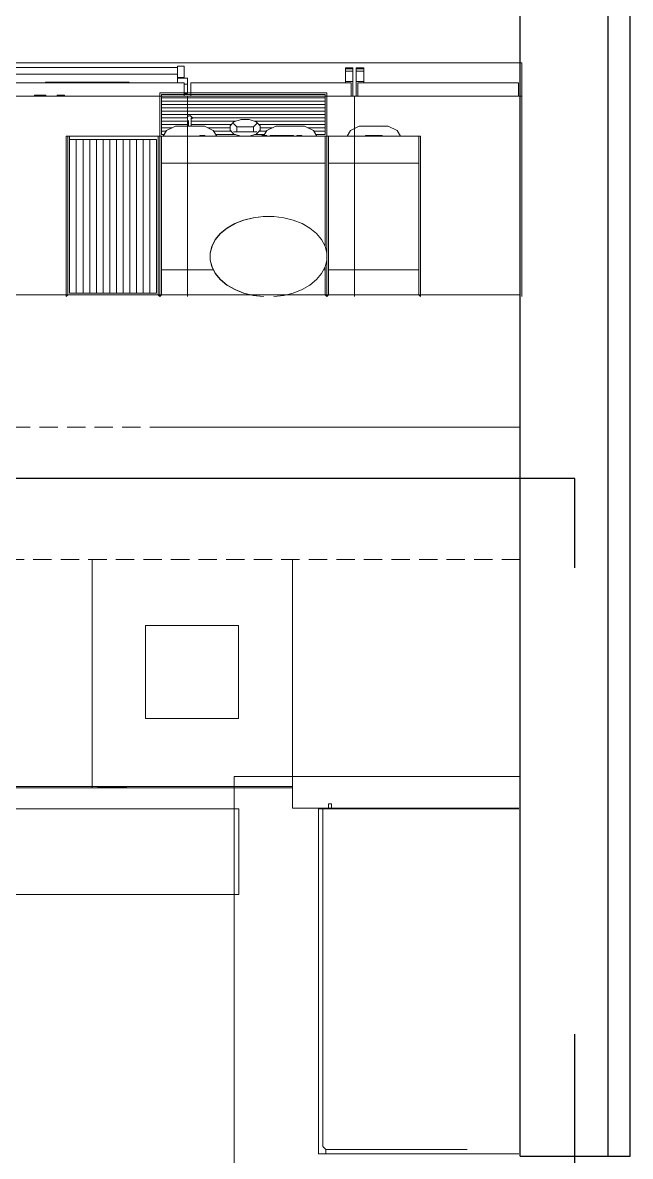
# Model space of a CAD drawing. Header units: inches. Extents: x 482566 to 494966, y -26460 to -22226.
# Drawn here: x 488254.1 to 488316.2, y -26218.7 to -26103 of the extents above; entities that cross this region are included whole.
import ezdxf

# ---------------------------------------------------------------- set-up
doc = ezdxf.new("R2010")
doc.units = ezdxf.units.IN
doc.header["$LTSCALE"] = 15
doc.header["$MEASUREMENT"] = 0
doc.linetypes.add('HIDDEN2', pattern=[0.1875, 0.125, -0.0625])
doc.linetypes.add('TRATTEGGIATA2', pattern=[9.525, 6.35, -3.175])
doc.layers.add('A-furniture', color=50, linetype='Continuous', lineweight=9)
doc.layers.add('TC-EQUIPMENT', color=251, linetype='Continuous', lineweight=5)
doc.layers.add('A-GLASS', color=4, linetype='Continuous')
doc.layers.add('Hot water supply', color=10, linetype='TRATTEGGIATA2')

msp = doc.modelspace()

# ---------------------------------------------------------------- linework, layer by layer
at = {"layer": 'A-furniture', "linetype": 'HIDDEN2'}
for points, elevation in [([(488268.98, -26130.78), (488072.18, -26130.78)], 3.81), ([(488268.98, -26144.28), (488072.18, -26144.28)], 3.81), ([(488304.9, -26157.78), (488162.58, -26157.78)], 6.93)]:
    msp.add_lwpolyline(points, dxfattribs=dict(at, elevation=elevation))
at = {"layer": 'A-GLASS'}
for p, q in [((488304.9, -26218.72, 6.93), (488304.9, -25820.47, 6.93)), ((488313.9, -26218.72, 6.93), (488313.9, -25820.47, 6.93)), ((488316.15, -26218.72, 6.93), (488316.15, -25820.47, 6.93)), ((488304.9, -26218.72, 6.93), (488316.15, -26218.72, 6.93))]:
    msp.add_line(p, q, dxfattribs=at)
at = {"layer": 'Hot water supply'}
for p, q in [((488310.5, -26149.5), (488181, -26149.5)), ((488310.5, -26301.5), (488310.5, -26149.5))]:
    msp.add_line(p, q, dxfattribs=at)
at = {"layer": 'TC-EQUIPMENT'}
for p, q in [((488305.07, -26107.08, 6.93), (488175.48, -26107.08, 6.93)), ((488304.9, -26130.78, 6.93), (488304.9, -26107.08, 6.93)), ((488305.07, -26107.08, 6.93), (488305.07, -26130.95, 6.93)), ((488251.53, -26107.55, 6.93), (488269.95, -26107.55, 6.93)), ((488269.95, -26108.23, 6.93), (488251.53, -26108.23, 6.93)), ((488269.95, -26107.42, 6.93), (488269.95, -26109.12, 6.93)), ((488269.95, -26107.42, 6.93), (488270.63, -26107.42, 6.93)), ((488270.63, -26107.42, 6.93), (488270.63, -26108.64, 6.93)), ((488287.1, -26107.59, 6.93), (488287.85, -26107.59, 6.93)), ((488287.1, -26109.12, 6.93), (488287.1, -26107.59, 6.93)), ((488287.1, -26107.69, 6.93), (488287.85, -26107.69, 6.93)), ((488287.85, -26107.93, 6.93), (488287.1, -26107.93, 6.93)), ((488287.85, -26107.59, 6.93), (488287.85, -26110.49, 6.93)), ((488288.19, -26110.49, 6.93), (488288.19, -26107.59, 6.93)), ((488288.94, -26107.59, 6.93), (488288.19, -26107.59, 6.93)), ((488288.19, -26107.69, 6.93), (488288.94, -26107.69, 6.93)), ((488288.19, -26107.93, 6.93), (488288.94, -26107.93, 6.93)), ((488288.94, -26107.59, 6.93), (488288.94, -26109.12, 6.93)), ((488270.63, -26109.12, 6.93), (488250.85, -26109.12, 6.93)), ((488256.48, -26109.05, 6.93), (488265, -26109.05, 6.93)), ((488256.48, -26109.12, 6.93), (488256.48, -26109.05, 6.93)), ((488265, -26109.12, 6.93), (488265, -26109.05, 6.93)), ((488270.63, -26108.58, 6.93), (488269.95, -26108.58, 6.93)), ((488269.95, -26108.64, 6.93), (488270.97, -26108.64, 6.93)), ((488270.63, -26109.12, 6.93), (488270.63, -26110.49, 6.93)), ((488270.97, -26109.26, 6.93), (488270.63, -26109.26, 6.93)), ((488270.97, -26110.21, 6.93), (488270.97, -26108.64, 6.93)), ((488271.31, -26109.12, 6.93), (488271.31, -26110.49, 6.93)), ((488271.31, -26109.12, 6.93), (488287.68, -26109.12, 6.93)), ((488287.85, -26108.99, 6.93), (488287.1, -26108.99, 6.93)), ((488287.68, -26110.49, 6.93), (488287.68, -26109.12, 6.93)), ((488288.94, -26108.99, 6.93), (488288.19, -26108.99, 6.93)), ((488288.36, -26110.49, 6.93), (488288.36, -26109.12, 6.93)), ((488304.73, -26109.12, 6.93), (488288.36, -26109.12, 6.93)), ((488304.73, -26109.12, 6.93), (488304.73, -26110.49, 6.93)), ((488270.97, -26110.49, 6.93), (488250.51, -26110.49, 6.93)), ((488255.35, -26110.38, 6.93), (488256.51, -26110.38, 6.93)), ((488255.35, -26110.49, 6.93), (488255.35, -26110.38, 6.93)), ((488256.51, -26110.49, 6.93), (488256.51, -26110.38, 6.93)), ((488258.42, -26110.38, 6.93), (488257.67, -26110.38, 6.93)), ((488257.67, -26110.49, 6.93), (488257.67, -26110.38, 6.93)), ((488258.42, -26110.38, 6.93), (488258.42, -26110.49, 6.93)), ((488268.14, -26130.95, 6.93), (488268.14, -26110.14, 6.93)), ((488268.14, -26110.14, 6.93), (488285.19, -26110.14, 6.93)), ((488268.31, -26110.32, 6.93), (488285.02, -26110.32, 6.93)), ((488268.31, -26110.32, 6.93), (488268.31, -26114.41, 6.93)), ((488285.02, -26110.66, 6.93), (488268.31, -26110.66, 6.93)), ((488270.63, -26110.21, 6.93), (488270.97, -26110.21, 6.93)), ((488270.97, -26110.49, 6.93), (488270.97, -26130.95, 6.93)), ((488270.97, -26110.49, 6.93), (488288.02, -26110.49, 6.93)), ((488270.97, -26130.95, 6.93), (488270.97, -26110.49, 6.93)), ((488285.02, -26110.32, 6.93), (488285.02, -26114.41, 6.93)), ((488285.19, -26110.14, 6.93), (488285.19, -26130.95, 6.93)), ((488288.02, -26130.95, 6.93), (488288.02, -26110.49, 6.93)), ((488305.07, -26110.49, 6.93), (488288.02, -26110.49, 6.93)), ((488288.02, -26110.49, 6.93), (488288.02, -26130.95, 6.93)), ((488305.07, -26110.49, 6.93), (488305.07, -26130.95, 6.93)), ((488268.31, -26111, 6.93), (488285.02, -26111, 6.93)), ((488285.02, -26111.34, 6.93), (488268.31, -26111.34, 6.93)), ((488268.31, -26111.68, 6.93), (488285.02, -26111.68, 6.93)), ((488285.02, -26112.02, 6.93), (488268.31, -26112.02, 6.93)), ((488268.31, -26112.36, 6.93), (488285.02, -26112.36, 6.93)), ((488268.31, -26112.7, 6.93), (488270.95, -26112.7, 6.93)), ((488270.94, -26112.65, 6.93), (488271.01, -26112.55, 6.93)), ((488271.01, -26112.55, 6.93), (488271.11, -26112.48, 6.93)), ((488271.05, -26112.95, 6.93), (488271.05, -26113.55, 6.93)), ((488271.11, -26112.48, 6.93), (488271.25, -26112.48, 6.93)), ((488271.25, -26112.48, 6.93), (488271.35, -26112.55, 6.93)), ((488271.32, -26112.69, 6.93), (488271.32, -26112.94, 6.93)), ((488271.32, -26113.55, 6.93), (488271.32, -26112.95, 6.93)), ((488271.35, -26112.55, 6.93), (488271.42, -26112.65, 6.93)), ((488271.42, -26112.79, 6.93), (488271.42, -26112.65, 6.93)), ((488285.02, -26112.7, 6.93), (488271.42, -26112.7, 6.93)), ((488275.7, -26113.09, 6.93), (488276.44, -26112.87, 6.93)), ((488276.44, -26112.87, 6.93), (488277.24, -26112.87, 6.93)), ((488277.24, -26112.87, 6.93), (488277.97, -26113.09, 6.93)), ((488268.31, -26113.04, 6.93), (488271.05, -26113.04, 6.93)), ((488268.31, -26113.38, 6.93), (488271.05, -26113.38, 6.93)), ((488269.39, -26113.73, 6.93), (488268.31, -26113.73, 6.93)), ((488268.31, -26114.07, 6.93), (488268.79, -26114.07, 6.93)), ((488268.83, -26114, 6.93), (488268.48, -26114.58, 6.93)), ((488269.74, -26113.55, 6.93), (488268.83, -26114, 6.93)), ((488272.68, -26113.55, 6.93), (488269.74, -26113.55, 6.93)), ((488275.87, -26113.04, 6.93), (488271.32, -26113.04, 6.93)), ((488275.42, -26113.38, 6.93), (488271.32, -26113.38, 6.93)), ((488273.59, -26114, 6.93), (488272.68, -26113.55, 6.93)), ((488273.03, -26113.73, 6.93), (488275.3, -26113.73, 6.93)), ((488273.94, -26114.58, 6.93), (488273.59, -26114, 6.93)), ((488273.63, -26114.07, 6.93), (488275.42, -26114.07, 6.93)), ((488275.3, -26113.5, 6.93), (488275.7, -26113.09, 6.93)), ((488275.3, -26113.95, 6.93), (488275.3, -26113.5, 6.93)), ((488275.7, -26114.36, 6.93), (488275.3, -26113.95, 6.93)), ((488275.64, -26113.28, 6.93), (488275.98, -26113.62, 6.93)), ((488278.03, -26114.13, 6.93), (488275.64, -26114.13, 6.93)), ((488275.98, -26113.62, 6.93), (488277.69, -26113.62, 6.93)), ((488275.98, -26114.13, 6.93), (488275.98, -26113.62, 6.93)), ((488278.03, -26113.28, 6.93), (488277.69, -26113.62, 6.93)), ((488277.69, -26113.62, 6.93), (488277.69, -26114.13, 6.93)), ((488285.02, -26113.04, 6.93), (488277.8, -26113.04, 6.93)), ((488277.97, -26113.09, 6.93), (488278.37, -26113.5, 6.93)), ((488278.37, -26113.95, 6.93), (488277.97, -26114.36, 6.93)), ((488285.02, -26113.38, 6.93), (488278.25, -26113.38, 6.93)), ((488279.02, -26114.07, 6.93), (488278.25, -26114.07, 6.93)), ((488278.37, -26113.95, 6.93), (488278.37, -26113.5, 6.93)), ((488279.62, -26113.73, 6.93), (488278.37, -26113.73, 6.93)), ((488279.06, -26114, 6.93), (488278.75, -26114.51, 6.93)), ((488279.97, -26113.55, 6.93), (488279.06, -26114, 6.93)), ((488282.91, -26113.55, 6.93), (488279.97, -26113.55, 6.93)), ((488283.82, -26114, 6.93), (488282.91, -26113.55, 6.93)), ((488285.02, -26113.73, 6.93), (488283.26, -26113.73, 6.93)), ((488284.17, -26114.58, 6.93), (488283.82, -26114, 6.93)), ((488285.02, -26114.07, 6.93), (488283.86, -26114.07, 6.93)), ((488287.59, -26114, 6.93), (488287.24, -26114.58, 6.93)), ((488288.49, -26113.55, 6.93), (488287.59, -26114, 6.93)), ((488291.44, -26113.55, 6.93), (488288.49, -26113.55, 6.93)), ((488292.35, -26114, 6.93), (488291.44, -26113.55, 6.93)), ((488292.69, -26114.58, 6.93), (488292.35, -26114, 6.93)), ((488258.59, -26114.58, 6.93), (488258.59, -26130.95, 6.93)), ((488258.59, -26114.58, 6.93), (488268.14, -26114.58, 6.93)), ((488258.76, -26130.78, 6.93), (488258.76, -26114.58, 6.93)), ((488258.93, -26130.61, 6.93), (488258.93, -26114.58, 6.93)), ((488258.93, -26114.92, 6.93), (488267.8, -26114.92, 6.93)), ((488259.61, -26130.57, 6.93), (488259.61, -26114.92, 6.93)), ((488260.3, -26114.92, 6.93), (488260.3, -26130.57, 6.93)), ((488260.98, -26130.57, 6.93), (488260.98, -26114.92, 6.93)), ((488261.66, -26114.92, 6.93), (488261.66, -26130.57, 6.93)), ((488262.34, -26130.57, 6.93), (488262.34, -26114.92, 6.93)), ((488263.03, -26114.92, 6.93), (488263.03, -26130.57, 6.93)), ((488263.71, -26130.57, 6.93), (488263.71, -26114.92, 6.93)), ((488264.39, -26114.92, 6.93), (488264.39, -26130.57, 6.93)), ((488265.07, -26130.57, 6.93), (488265.07, -26114.92, 6.93)), ((488265.75, -26114.92, 6.93), (488265.75, -26130.57, 6.93)), ((488266.44, -26130.57, 6.93), (488266.44, -26114.92, 6.93)), ((488267.12, -26114.92, 6.93), (488267.12, -26130.57, 6.93)), ((488267.8, -26114.92, 6.93), (488267.8, -26130.61, 6.93)), ((488267.97, -26114.58, 6.93), (488267.97, -26130.78, 6.93)), ((488268.14, -26130.95, 6.93), (488268.14, -26114.58, 6.93)), ((488285.19, -26114.58, 6.93), (488268.14, -26114.58, 6.93)), ((488268.31, -26114.41, 6.93), (488268.58, -26114.41, 6.93)), ((488268.31, -26130.78, 6.93), (488268.31, -26114.58, 6.93)), ((488272.23, -26114.51, 6.93), (488272.74, -26114.51, 6.93)), ((488272.23, -26114.58, 6.93), (488272.23, -26114.51, 6.93)), ((488272.74, -26114.51, 6.93), (488272.74, -26114.58, 6.93)), ((488275.87, -26114.41, 6.93), (488273.84, -26114.41, 6.93)), ((488276.44, -26114.58, 6.93), (488275.7, -26114.36, 6.93)), ((488277.97, -26114.36, 6.93), (488277.24, -26114.58, 6.93)), ((488278.81, -26114.41, 6.93), (488277.8, -26114.41, 6.93)), ((488278.54, -26114.51, 6.93), (488279.05, -26114.51, 6.93)), ((488278.54, -26114.58, 6.93), (488278.54, -26114.51, 6.93)), ((488279.05, -26114.58, 6.93), (488279.05, -26114.51, 6.93)), ((488279.39, -26114.51, 6.93), (488281.78, -26114.51, 6.93)), ((488279.39, -26114.58, 6.93), (488279.39, -26114.51, 6.93)), ((488281.78, -26114.51, 6.93), (488281.78, -26114.58, 6.93)), ((488282.12, -26114.51, 6.93), (488282.12, -26114.58, 6.93)), ((488282.12, -26114.51, 6.93), (488282.63, -26114.51, 6.93)), ((488282.63, -26114.58, 6.93), (488282.63, -26114.51, 6.93)), ((488284.07, -26114.41, 6.93), (488285.02, -26114.41, 6.93)), ((488285.02, -26114.58, 6.93), (488285.02, -26125.83, 6.93)), ((488285.19, -26114.58, 6.93), (488294.74, -26114.58, 6.93)), ((488285.19, -26114.58, 6.93), (488285.19, -26130.95, 6.93)), ((488285.36, -26130.78, 6.93), (488285.36, -26114.58, 6.93)), ((488290.82, -26114.51, 6.93), (488289.11, -26114.51, 6.93)), ((488289.11, -26114.58, 6.93), (488289.11, -26114.51, 6.93)), ((488290.82, -26114.51, 6.93), (488290.82, -26114.58, 6.93)), ((488294.57, -26114.58, 6.93), (488294.57, -26130.78, 6.93)), ((488294.74, -26130.95, 6.93), (488294.74, -26114.58, 6.93)), ((488285.02, -26117.31, 6.93), (488268.31, -26117.31, 6.93)), ((488294.57, -26117.31, 6.93), (488285.36, -26117.31, 6.93)), ((488275.78, -26123.49, 6.93), (488276.68, -26123.13, 6.93)), ((488275.81, -26123.49, 6.93), (488276.71, -26123.13, 6.93)), ((488276.68, -26123.13, 6.93), (488277.67, -26122.89, 6.93)), ((488276.71, -26123.13, 6.93), (488277.69, -26122.89, 6.93)), ((488277.67, -26122.89, 6.93), (488278.69, -26122.76, 6.93)), ((488278.72, -26122.76, 6.93), (488277.69, -26122.89, 6.93)), ((488279.76, -26122.76, 6.93), (488278.72, -26122.76, 6.93)), ((488279.76, -26122.76, 6.93), (488280.78, -26122.89, 6.93)), ((488280.78, -26122.89, 6.93), (488281.76, -26123.13, 6.93)), ((488281.76, -26123.13, 6.93), (488282.66, -26123.49, 6.93)), ((488273.79, -26125.12, 6.93), (488274.31, -26124.5, 6.93)), ((488273.82, -26125.12, 6.93), (488274.34, -26124.5, 6.93)), ((488274.31, -26124.5, 6.93), (488274.98, -26123.95, 6.93)), ((488275.01, -26123.95, 6.93), (488274.34, -26124.5, 6.93)), ((488274.98, -26123.95, 6.93), (488275.78, -26123.49, 6.93)), ((488275.01, -26123.95, 6.93), (488275.81, -26123.49, 6.93)), ((488282.66, -26123.49, 6.93), (488283.46, -26123.95, 6.93)), ((488283.46, -26123.95, 6.93), (488284.13, -26124.5, 6.93)), ((488284.13, -26124.5, 6.93), (488284.65, -26125.12, 6.93)), ((488273.44, -26125.79, 6.93), (488273.79, -26125.12, 6.93)), ((488273.46, -26125.79, 6.93), (488273.82, -26125.12, 6.93)), ((488284.65, -26125.12, 6.93), (488285.01, -26125.79, 6.93)), ((488273.26, -26126.5, 6.93), (488273.44, -26125.79, 6.93)), ((488273.26, -26127.21, 6.93), (488273.26, -26126.5, 6.93)), ((488273.28, -26126.5, 6.93), (488273.46, -26125.79, 6.93)), ((488273.28, -26126.5, 6.93), (488273.28, -26127.21, 6.93)), ((488285.01, -26125.79, 6.93), (488285.19, -26126.5, 6.93)), ((488273.44, -26127.92, 6.93), (488273.26, -26127.21, 6.93)), ((488273.46, -26127.92, 6.93), (488273.28, -26127.21, 6.93)), ((488273.79, -26128.59, 6.93), (488273.44, -26127.92, 6.93)), ((488273.82, -26128.59, 6.93), (488273.46, -26127.92, 6.93)), ((488285.01, -26127.92, 6.93), (488284.65, -26128.59, 6.93)), ((488285.19, -26127.21, 6.93), (488285.01, -26127.92, 6.93)), ((488285.02, -26130.78, 6.93), (488285.02, -26127.88, 6.93)), ((488268.31, -26128.22, 6.93), (488273.62, -26128.22, 6.93)), ((488274.31, -26129.21, 6.93), (488273.79, -26128.59, 6.93)), ((488274.34, -26129.21, 6.93), (488273.82, -26128.59, 6.93)), ((488284.65, -26128.59, 6.93), (488284.13, -26129.21, 6.93)), ((488285.02, -26128.22, 6.93), (488284.85, -26128.22, 6.93)), ((488285.36, -26128.22, 6.93), (488294.57, -26128.22, 6.93)), ((488274.98, -26129.76, 6.93), (488274.31, -26129.21, 6.93)), ((488275.01, -26129.76, 6.93), (488274.34, -26129.21, 6.93)), ((488275.78, -26130.22, 6.93), (488274.98, -26129.76, 6.93)), ((488275.81, -26130.22, 6.93), (488275.01, -26129.76, 6.93)), ((488276.69, -26130.58, 6.93), (488275.78, -26130.22, 6.93)), ((488276.71, -26130.58, 6.93), (488275.81, -26130.22, 6.93)), ((488282.66, -26130.22, 6.93), (488281.76, -26130.58, 6.93)), ((488283.46, -26129.76, 6.93), (488282.66, -26130.22, 6.93)), ((488284.13, -26129.21, 6.93), (488283.46, -26129.76, 6.93)), ((488304.9, -26130.78, 6.93), (488175.65, -26130.78, 6.93)), ((488258.59, -26130.95, 6.93), (488258.76, -26130.78, 6.93)), ((488267.97, -26130.78, 6.93), (488258.76, -26130.78, 6.93)), ((488267.8, -26130.61, 6.93), (488258.93, -26130.61, 6.93)), ((488268.14, -26130.95, 6.93), (488267.97, -26130.78, 6.93)), ((488268.14, -26130.95, 6.93), (488268.31, -26130.78, 6.93)), ((488268.31, -26130.78, 6.93), (488277.5, -26130.78, 6.93)), ((488268.98, -26130.78, 3.81), (488304.9, -26130.78, 6.93)), ((488277.67, -26130.82, 6.93), (488276.69, -26130.58, 6.93)), ((488277.69, -26130.82, 6.93), (488276.71, -26130.58, 6.93)), ((488278.69, -26130.95, 6.93), (488277.67, -26130.82, 6.93)), ((488278.72, -26130.95, 6.93), (488277.69, -26130.82, 6.93)), ((488280.78, -26130.82, 6.93), (488279.76, -26130.95, 6.93)), ((488280.78, -26130.82, 6.93), (488279.76, -26130.95, 6.93)), ((488281.76, -26130.58, 6.93), (488280.78, -26130.82, 6.93)), ((488285.02, -26130.78, 6.93), (488280.97, -26130.78, 6.93)), ((488285.19, -26130.95, 6.93), (488285.02, -26130.78, 6.93)), ((488285.19, -26130.95, 6.93), (488285.36, -26130.78, 6.93)), ((488294.57, -26130.78, 6.93), (488285.36, -26130.78, 6.93)), ((488294.74, -26130.95, 6.93), (488294.57, -26130.78, 6.93)), ((488268.98, -26144.28, 3.81), (488304.9, -26144.28, 6.93)), ((488261.24, -26157.78, 3.81), (488261.24, -26181.11, 3.81)), ((488281.66, -26157.78, 3.81), (488281.66, -26183.19, 3.81)), ((488276.17, -26164.54, 3.81), (488266.69, -26164.54, 3.81)), ((488266.69, -26174.03, 3.81), (488266.69, -26164.54, 3.81)), ((488276.17, -26174.03, 3.81), (488276.17, -26164.54, 3.81)), ((488266.69, -26174.03, 3.81), (488276.17, -26174.03, 3.81)), ((488304.9, -26179.95, 3.81), (488275.73, -26179.95, 3.81)), ((488275.73, -26220.79, 3.81), (488275.73, -26179.95, 3.81)), ((488281.66, -26181.11, 3.81), (488215.29, -26181.11, 3.81)), ((488281.66, -26180.97, 3.81), (488215.32, -26180.97, 3.81)), ((488261.82, -26181.03, 3.81), (488261.82, -26180.97, 3.81)), ((488264.74, -26181.03, 3.81), (488261.82, -26181.03, 3.81)), ((488262.11, -26181.08, 3.81), (488262.11, -26181.03, 3.81)), ((488263.86, -26181.08, 3.81), (488262.11, -26181.08, 3.81)), ((488263.86, -26181.03, 3.81), (488263.86, -26181.08, 3.81)), ((488264.74, -26180.97, 3.81), (488264.74, -26181.03, 3.81)), ((488217.85, -26183.24, 3.81), (488276.19, -26183.24, 3.81)), ((488276.19, -26183.24, 3.81), (488276.19, -26192, 3.81)), ((488304.76, -26183.19, 3.81), (488281.66, -26183.19, 3.81)), ((488284.34, -26183.24, 3.81), (488304.76, -26183.24, 3.81)), ((488284.34, -26183.24, 3.81), (488284.34, -26218.45, 3.81)), ((488284.78, -26183.24, 3.81), (488284.78, -26217.72, 3.81)), ((488285.36, -26182.72, 3.81), (488285.65, -26182.72, 3.81)), ((488285.36, -26182.72, 3.81), (488285.36, -26183.24, 3.81)), ((488285.36, -26183.24, 3.81), (488285.36, -26183.19, 3.81)), ((488285.36, -26183.24, 3.81), (488288.28, -26183.24, 3.81)), ((488285.65, -26183.24, 3.81), (488285.65, -26182.72, 3.81)), ((488288.28, -26183.19, 3.81), (488288.28, -26183.24, 3.81)), ((488288.34, -26183.24, 3.81), (488288.34, -26183.19, 3.81)), ((488291.25, -26183.24, 3.81), (488288.34, -26183.24, 3.81)), ((488291.25, -26183.19, 3.81), (488291.25, -26183.24, 3.81)), ((488291.31, -26183.24, 3.81), (488291.31, -26183.19, 3.81)), ((488294.23, -26183.24, 3.81), (488291.31, -26183.24, 3.81)), ((488293.02, -26183.19, 3.81), (488293.02, -26183.24, 3.81)), ((488293.08, -26183.24, 3.81), (488293.08, -26183.19, 3.81)), ((488296, -26183.24, 3.81), (488293.08, -26183.24, 3.81)), ((488296, -26183.19, 3.81), (488296, -26183.24, 3.81)), ((488296.05, -26183.24, 3.81), (488296.05, -26183.19, 3.81)), ((488298.97, -26183.24, 3.81), (488296.05, -26183.24, 3.81)), ((488276.19, -26192, 3.81), (488217.85, -26192, 3.81)), ((488285.07, -26218.02, 3.81), (488284.78, -26217.72, 3.81)), ((488285.07, -26218.45, 3.81), (488285.07, -26218.02, 3.81)), ((488299.51, -26218.02, 3.81), (488285.07, -26218.02, 3.81)), ((488284.34, -26218.45, 3.81), (488304.76, -26218.45, 3.81))]:
    msp.add_line(p, q, dxfattribs=at)

doc.saveas('drawing.dxf')
